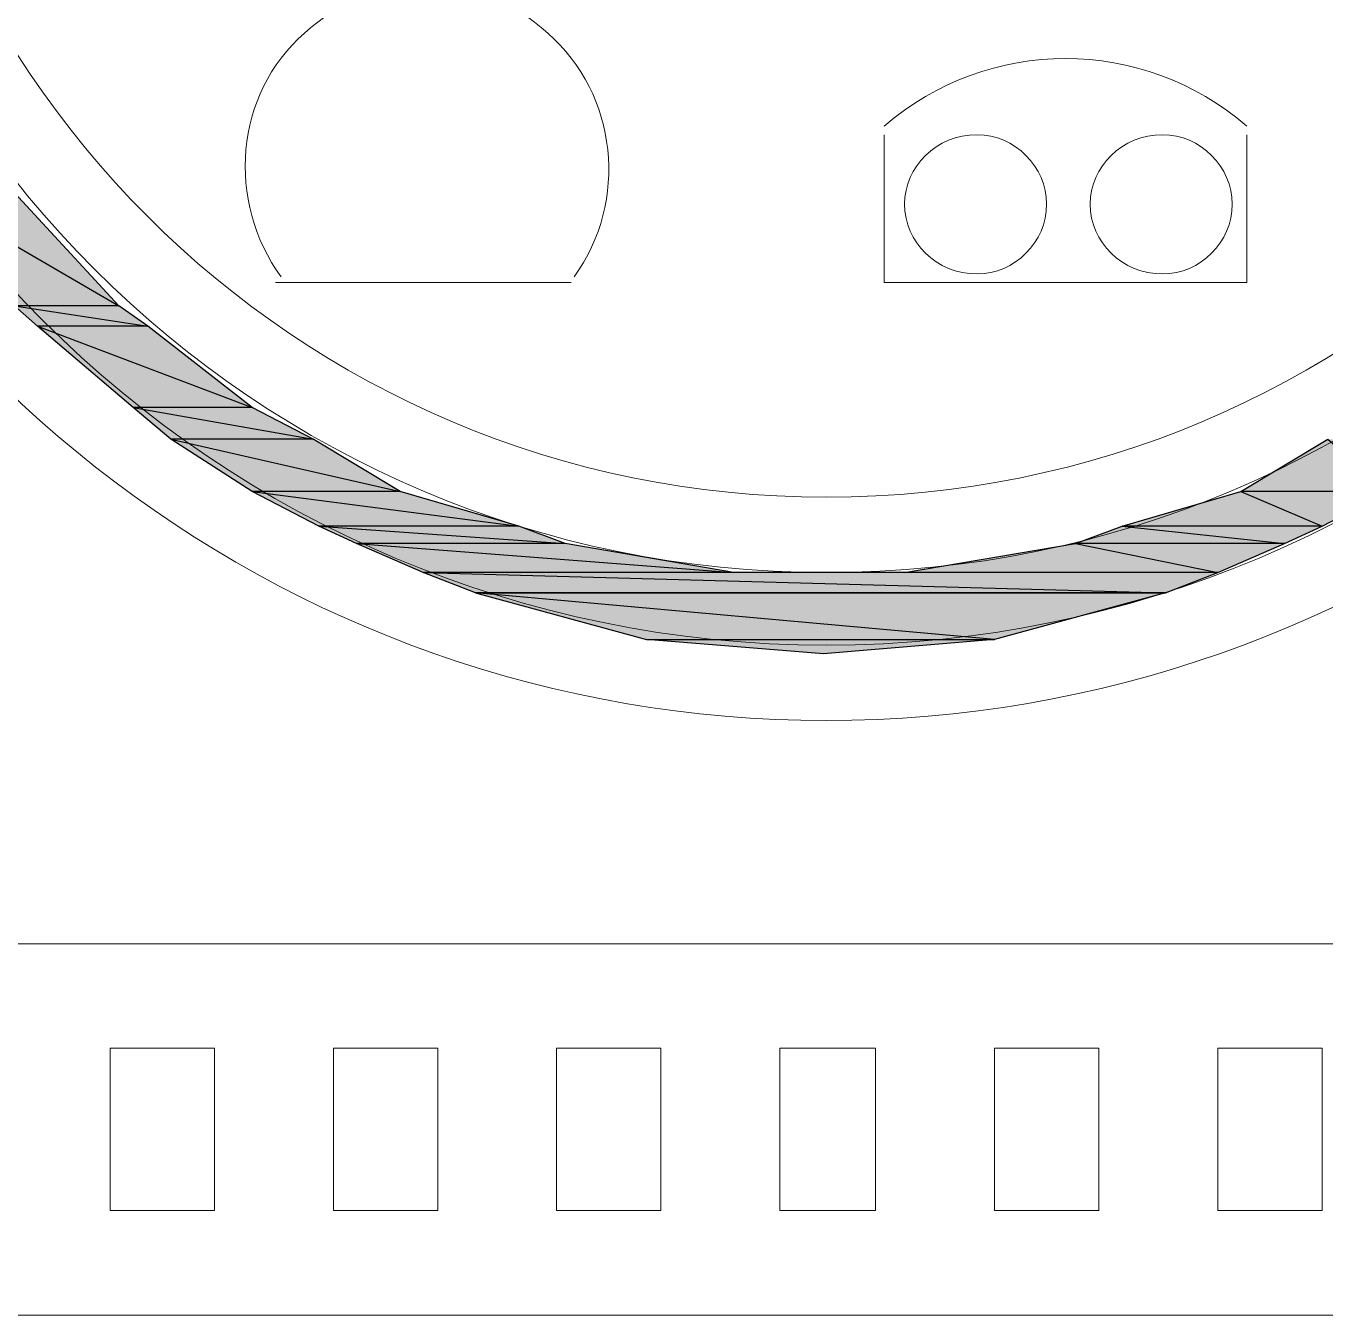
# Model space of a CAD drawing. Header units: millimetres. Extents: x 40 to 176, y -32 to 59.
# Drawn here: x 101.342 to 101.968, y 3.313 to 3.934 of the extents above; entities that cross this region are included whole.
import ezdxf

# ---------------------------------------------------------------- set-up
doc = ezdxf.new("R2010")
doc.units = ezdxf.units.MM
doc.layers.add('15 - Quadro de medição', color=6, linetype='Continuous')

msp = doc.modelspace()

# ---------------------------------------------------------------- hatches: boundary and pattern name
at = {"layer": '15 - Quadro de medição', "true_color": 0x000007}
h = msp.add_hatch(color=7, dxfattribs=at)
h.paths.add_polyline_path([(101.33619, 3.85325), (101.29289, 3.85325), (101.38647, 3.79877)])
h.paths.add_polyline_path([(101.29289, 3.85325), (101.38647, 3.79877), (101.33619, 3.79877)])
h = msp.add_hatch(color=7, dxfattribs=at)
h.paths.add_polyline_path([(101.38647, 3.79877), (101.33619, 3.79877), (101.40044, 3.78899)])
h.paths.add_polyline_path([(101.33619, 3.79877), (101.40044, 3.78899), (101.34736, 3.78899)])
h = msp.add_hatch(color=7, dxfattribs=at)
h.paths.add_polyline_path([(101.40044, 3.78899), (101.34736, 3.78899), (101.45072, 3.74988)])
h.paths.add_polyline_path([(101.34736, 3.78899), (101.45072, 3.74988), (101.39345, 3.74988)])
h = msp.add_hatch(color=7, dxfattribs=at)
h.paths.add_polyline_path([(101.45072, 3.74988), (101.39345, 3.74988), (101.48005, 3.73452)])
h.paths.add_polyline_path([(101.39345, 3.74988), (101.48005, 3.73452), (101.41161, 3.73452)])
h = msp.add_hatch(color=7, dxfattribs=at)
h.paths.add_polyline_path([(101.48005, 3.73452), (101.41161, 3.73452), (101.52196, 3.70938)])
h.paths.add_polyline_path([(101.41161, 3.73452), (101.52196, 3.70938), (101.45072, 3.70938)])
h = msp.add_hatch(color=7, dxfattribs=at)
h.paths.add_polyline_path([(102.03736, 3.73452), (101.96892, 3.73452), (101.99825, 3.70938)])
h.paths.add_polyline_path([(101.96892, 3.73452), (101.99825, 3.70938), (101.92702, 3.70938)])
h = msp.add_hatch(color=7, dxfattribs=at)
h.paths.add_polyline_path([(101.52196, 3.70938), (101.45072, 3.70938), (101.57922, 3.69262)])
h.paths.add_polyline_path([(101.45072, 3.70938), (101.57922, 3.69262), (101.48285, 3.69262)])
h = msp.add_hatch(color=7, dxfattribs=at)
h.paths.add_polyline_path([(101.99825, 3.70938), (101.92702, 3.70938), (101.96612, 3.69262)])
h.paths.add_polyline_path([(101.92702, 3.70938), (101.96612, 3.69262), (101.86975, 3.69262)])
h = msp.add_hatch(color=7, dxfattribs=at)
h.paths.add_polyline_path([(101.57922, 3.69262), (101.48285, 3.69262), (101.60157, 3.68424)])
h.paths.add_polyline_path([(101.48285, 3.69262), (101.60157, 3.68424), (101.501, 3.68424)])
h = msp.add_hatch(color=7, dxfattribs=at)
h.paths.add_polyline_path([(101.96612, 3.69262), (101.86975, 3.69262), (101.94797, 3.68424)])
h.paths.add_polyline_path([(101.86975, 3.69262), (101.94797, 3.68424), (101.8474, 3.68424)])
h = msp.add_hatch(color=7, dxfattribs=at)
h.paths.add_polyline_path([(101.60157, 3.68424), (101.501, 3.68424), (101.68258, 3.67027)])
h.paths.add_polyline_path([(101.501, 3.68424), (101.68258, 3.67027), (101.53313, 3.67027)])
h = msp.add_hatch(color=7, dxfattribs=at)
h.paths.add_polyline_path([(101.94797, 3.68424), (101.8474, 3.68424), (101.91584, 3.67027)])
h.paths.add_polyline_path([(101.8474, 3.68424), (101.91584, 3.67027), (101.76499, 3.67027)])
h = msp.add_hatch(color=7, dxfattribs=at)
h.paths.add_polyline_path([(101.91584, 3.67027), (101.53313, 3.67027), (101.8907, 3.66049)])
h.paths.add_polyline_path([(101.53313, 3.67027), (101.8907, 3.66049), (101.55827, 3.66049)])
h = msp.add_hatch(color=7, dxfattribs=at)
h.paths.add_polyline_path([(101.55827, 3.66049), (101.64068, 3.63814), (101.80829, 3.63814)])
h.paths.add_polyline_path([(101.64068, 3.63814), (101.80829, 3.63814), (101.72588, 3.63116)])
msp.add_hatch(color=7, dxfattribs=at).paths.add_polyline_path([(101.55827, 3.66049), (101.8907, 3.66049), (101.80829, 3.63814)])

# ---------------------------------------------------------------- linework, layer by layer
at = {"layer": '15 - Quadro de medição', "color": 7, "linetype": 'Continuous', "lineweight": 20, "true_color": 0x000007}
for points in [[(101.75521, 3.88118), (101.75521, 3.80995), (101.92981, 3.80995), (101.92981, 3.88118)], [(101.46189, 3.80995), (101.60436, 3.80995), (101.60436, 3.80995)]]:
    msp.add_lwpolyline(points, dxfattribs=at)
at = {"layer": '15 - Quadro de medição', "color": 7, "linetype": 'Continuous', "lineweight": -2, "true_color": 0x000007}
for points in [[(101.33619, 3.85325), (101.29289, 3.85325), (101.38647, 3.79877)], [(101.29289, 3.85325), (101.38647, 3.79877), (101.33619, 3.79877)], [(101.38647, 3.79877), (101.33619, 3.79877), (101.40044, 3.78899)], [(101.33619, 3.79877), (101.40044, 3.78899), (101.34736, 3.78899)], [(101.40044, 3.78899), (101.34736, 3.78899), (101.45072, 3.74988)], [(101.34736, 3.78899), (101.45072, 3.74988), (101.39345, 3.74988)], [(101.45072, 3.74988), (101.39345, 3.74988), (101.48005, 3.73452)], [(101.39345, 3.74988), (101.48005, 3.73452), (101.41161, 3.73452)], [(101.48005, 3.73452), (101.41161, 3.73452), (101.52196, 3.70938)], [(101.41161, 3.73452), (101.52196, 3.70938), (101.45072, 3.70938)], [(101.96892, 3.73452), (101.99825, 3.70938), (101.92702, 3.70938)], [(101.52196, 3.70938), (101.45072, 3.70938), (101.57922, 3.69262)], [(101.45072, 3.70938), (101.57922, 3.69262), (101.48285, 3.69262)], [(101.92702, 3.70938), (101.96612, 3.69262), (101.86975, 3.69262)], [(101.99825, 3.70938), (101.92702, 3.70938), (101.96612, 3.69262)], [(101.57922, 3.69262), (101.48285, 3.69262), (101.60157, 3.68424)], [(101.48285, 3.69262), (101.60157, 3.68424), (101.501, 3.68424)], [(101.86975, 3.69262), (101.94797, 3.68424), (101.8474, 3.68424)], [(101.96612, 3.69262), (101.86975, 3.69262), (101.94797, 3.68424)], [(101.60157, 3.68424), (101.501, 3.68424), (101.68258, 3.67027)], [(101.501, 3.68424), (101.68258, 3.67027), (101.53313, 3.67027)], [(101.8474, 3.68424), (101.91584, 3.67027), (101.76499, 3.67027)], [(101.94797, 3.68424), (101.8474, 3.68424), (101.91584, 3.67027)], [(101.91584, 3.67027), (101.53313, 3.67027), (101.8907, 3.66049)], [(101.53313, 3.67027), (101.8907, 3.66049), (101.55827, 3.66049)], [(101.55827, 3.66049), (101.64068, 3.63814), (101.80829, 3.63814)], [(101.55827, 3.66049), (101.8907, 3.66049), (101.80829, 3.63814)], [(101.64068, 3.63814), (101.80829, 3.63814), (101.72588, 3.63116)]]:
    msp.add_lwpolyline(points, close=True, dxfattribs=at)
at = {"layer": '15 - Quadro de medição', "color": 7, "linetype": 'Continuous', "lineweight": 20, "true_color": 0x000007}
for points in [[(101.72309, 3.49148), (102.29436, 3.49148), (102.29436, 3.3127), (101.15461, 3.3127), (101.15461, 3.49148)], [(101.38228, 3.36298), (101.43256, 3.36298), (101.43256, 3.4412), (101.38228, 3.4412)], [(101.48983, 3.36298), (101.54011, 3.36298), (101.54011, 3.4412), (101.48983, 3.4412)], [(101.59738, 3.36298), (101.64766, 3.36298), (101.64766, 3.4412), (101.59738, 3.4412)], [(101.70493, 3.36298), (101.75102, 3.36298), (101.75102, 3.4412), (101.70493, 3.4412)], [(101.80829, 3.36298), (101.85857, 3.36298), (101.85857, 3.4412), (101.80829, 3.4412)], [(101.91584, 3.36298), (101.96612, 3.36298), (101.96612, 3.4412), (101.91584, 3.4412)]]:
    msp.add_lwpolyline(points, close=True, dxfattribs=at)
for points, knots in [([(102.26224, 4.16891), (102.26224, 4.46503), (102.02339, 4.70387), (101.72728, 4.70387), (101.72728, 4.70387), (101.43256, 4.70387), (101.19372, 4.46503), (101.19372, 4.16891), (101.19372, 4.16891), (101.19372, 3.8742), (101.43256, 3.63535), (101.72728, 3.63535), (101.72728, 3.63535), (102.02339, 3.63535), (102.26224, 3.8742), (102.26224, 4.16891)], [0, 0, 0, 0, 0.0625, 0.0625, 0.0625, 0.062501, 0.125, 0.125, 0.125, 0.125001, 0.1875, 0.1875, 0.1875, 0.187501, 1, 1, 1, 1]), ([(101.46608, 4.67594), (101.23283, 4.55581), (101.11131, 4.29043), (101.17416, 4.03482), (101.17416, 4.03482), (101.23562, 3.77922), (101.46469, 3.59904), (101.72728, 3.59904), (101.72728, 3.59904), (101.99127, 3.59904), (102.22033, 3.77922), (102.28179, 4.03482), (102.28179, 4.03482), (102.34465, 4.29043), (102.22313, 4.55581), (101.98987, 4.67594)], [0, 0, 0, 0, 0.0625, 0.0625, 0.0625, 0.062501, 0.125, 0.125, 0.125, 0.125001, 0.1875, 0.1875, 0.1875, 0.187501, 1, 1, 1, 1]), ([(102.22732, 4.16891), (102.22732, 4.44547), (102.00384, 4.66756), (101.72728, 4.66756), (101.72728, 4.66756), (101.45212, 4.66756), (101.22864, 4.44547), (101.22864, 4.16891), (101.22864, 4.16891), (101.22864, 3.89375), (101.45212, 3.67027), (101.72728, 3.67027), (101.72728, 3.67027), (102.00384, 3.67027), (102.22732, 3.89375), (102.22732, 4.16891)], [0, 0, 0, 0, 0.0625, 0.0625, 0.0625, 0.062501, 0.125, 0.125, 0.125, 0.125001, 0.1875, 0.1875, 0.1875, 0.187501, 1, 1, 1, 1]), ([(102.191, 4.16891), (102.191, 4.42452), (101.98428, 4.63264), (101.72728, 4.63264), (101.72728, 4.63264), (101.47167, 4.63264), (101.26495, 4.42452), (101.26495, 4.16891), (101.26495, 4.16891), (101.26495, 3.91331), (101.47167, 3.70659), (101.72728, 3.70659), (101.72728, 3.70659), (101.98428, 3.70659), (102.191, 3.91331), (102.191, 4.16891)], [0, 0, 0, 0, 0.0625, 0.0625, 0.0625, 0.062501, 0.125, 0.125, 0.125, 0.125001, 0.1875, 0.1875, 0.1875, 0.187501, 1, 1, 1, 1]), ([(101.60576, 3.81274), (101.6323, 3.84905), (101.62671, 3.90073), (101.59319, 3.93007), (101.59319, 3.93007), (101.55967, 3.9608), (101.50938, 3.9608), (101.47586, 3.93007), (101.47586, 3.93007), (101.44234, 3.90073), (101.43815, 3.84905), (101.46469, 3.81274)], [0, 0, 0, 0, 0.083333, 0.083333, 0.083333, 0.083334, 0.166667, 0.166667, 0.166667, 0.166668, 1, 1, 1, 1]), ([(101.83343, 3.84766), (101.83343, 3.86582), (101.81807, 3.88118), (101.79991, 3.88118), (101.79991, 3.88118), (101.78036, 3.88118), (101.76499, 3.86582), (101.76499, 3.84766), (101.76499, 3.84766), (101.76499, 3.8295), (101.78036, 3.81414), (101.79991, 3.81414), (101.79991, 3.81414), (101.81807, 3.81414), (101.83343, 3.8295), (101.83343, 3.84766)], [0, 0, 0, 0, 0.0625, 0.0625, 0.0625, 0.062501, 0.125, 0.125, 0.125, 0.125001, 0.1875, 0.1875, 0.1875, 0.187501, 1, 1, 1, 1]), ([(101.92282, 3.84766), (101.92282, 3.86582), (101.90746, 3.88118), (101.8893, 3.88118), (101.8893, 3.88118), (101.86975, 3.88118), (101.85438, 3.86582), (101.85438, 3.84766), (101.85438, 3.84766), (101.85438, 3.8295), (101.86975, 3.81414), (101.8893, 3.81414), (101.8893, 3.81414), (101.90746, 3.81414), (101.92282, 3.8295), (101.92282, 3.84766)], [0, 0, 0, 0, 0.0625, 0.0625, 0.0625, 0.062501, 0.125, 0.125, 0.125, 0.125001, 0.1875, 0.1875, 0.1875, 0.187501, 1, 1, 1, 1])]:
    msp.add_open_spline(points, degree=3, knots=knots, dxfattribs=at)
msp.add_open_spline([(101.92981, 3.88537), (101.87953, 3.92867), (101.8055, 3.92867), (101.75521, 3.88537)], degree=3, dxfattribs=at)

doc.saveas('drawing.dxf')
